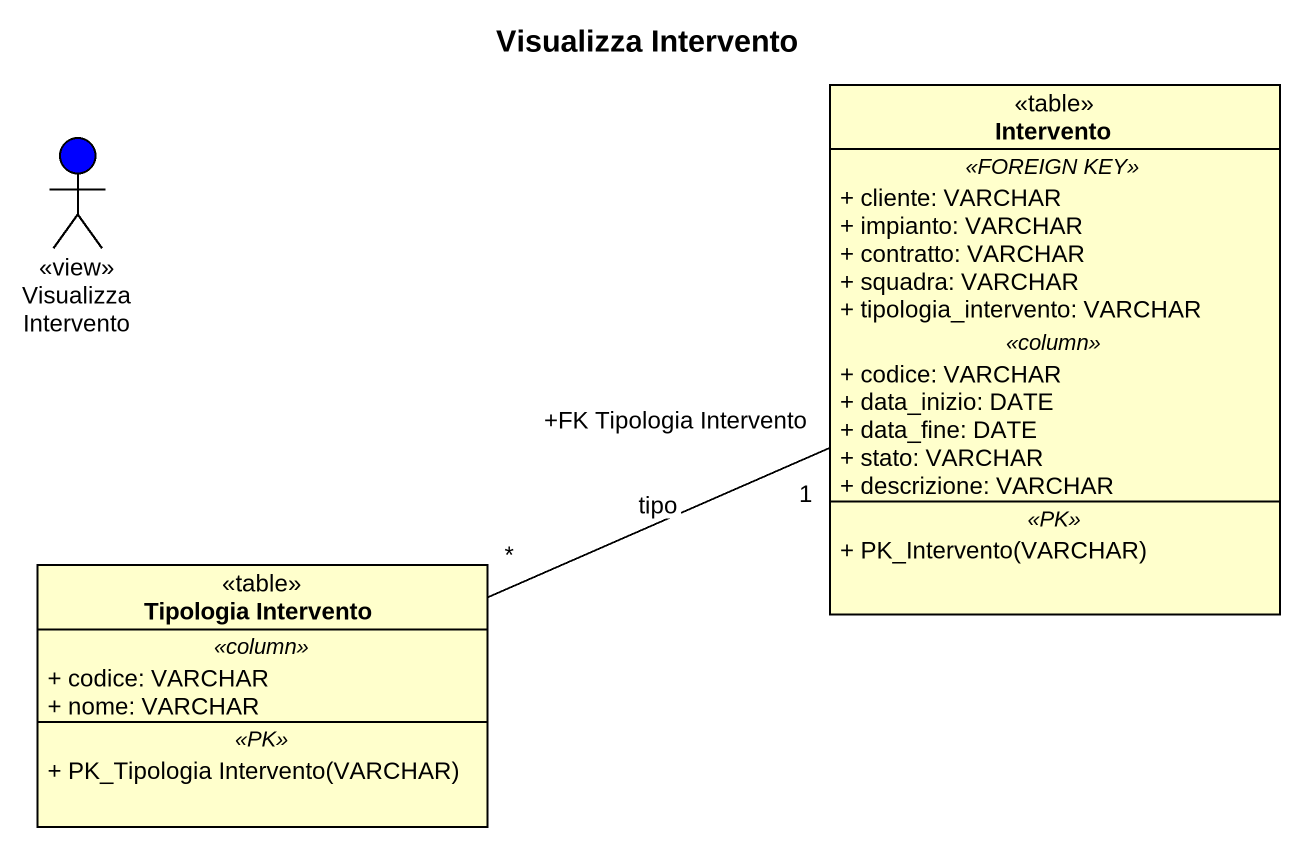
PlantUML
@startuml
title Visualizza Intervento
allowmixing
hide circle
hide empty members
skinparam classAttributeIconSize 0
class Intervento <<table>> {
  .. <<FOREIGN KEY>> ..
  + cliente: VARCHAR
  + impianto: VARCHAR
  + contratto: VARCHAR
  + squadra: VARCHAR
  + tipologia_intervento: VARCHAR
  .. <<column>> ..
  + codice: VARCHAR
  + data_inizio: DATE
  + data_fine: DATE
  + stato: VARCHAR
  + descrizione: VARCHAR
  .. <<PK>> ..
  + PK_Intervento(VARCHAR)
}
actor "Visualizza Intervento" as Visualizza_Intervento <<view>> #0000FF
class "Tipologia Intervento" as Tipologia_Intervento <<table>> {
  .. <<column>> ..
  + codice: VARCHAR
  + nome: VARCHAR
  .. <<PK>> ..
  + PK_Tipologia Intervento(VARCHAR)
}
Intervento "+FK Tipologia Intervento\n1" -left- "*" Tipologia_Intervento : tipo
@enduml
